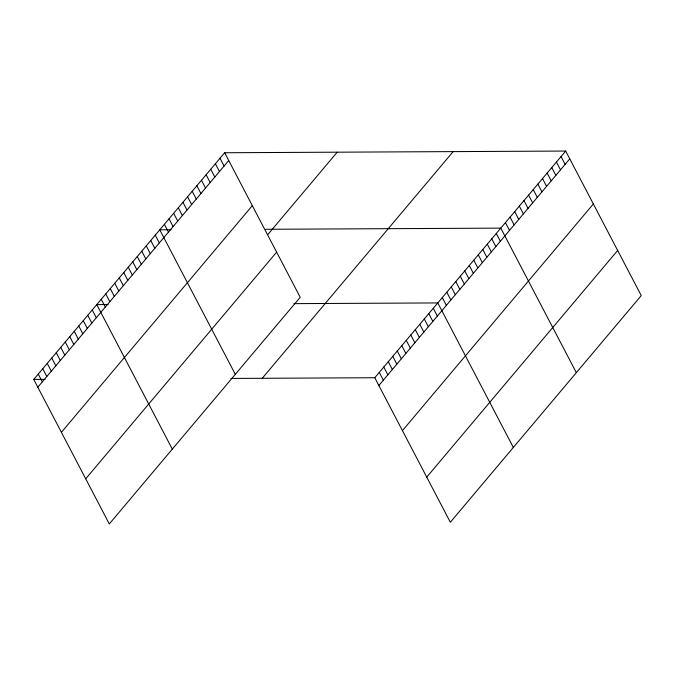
<?xml version="1.0" encoding="UTF-8"?>
<svg xmlns="http://www.w3.org/2000/svg" width="675" height="675" viewBox="0 0 675 675"><rect width="100%" height="100%" fill="white"/><g stroke="black" fill="none" stroke-linecap="round" stroke-linejoin="round"><path stroke-width="1.01" d="M224.665 152.744L300.215 297.27L109.308 523.943L33.75 379.418L224.665 152.744L565.692 151.057L641.25 295.582L450.335 522.256L374.785 377.73L230.951 378.439M37.817 387.197L228.732 160.523M61.408 432.321L252.323 205.647M267.789 234.596L337.205 152.187M85.717 478.82L276.632 252.146M262.238 378.287L453.153 151.613M374.785 377.73L565.692 151.057M378.852 385.518L569.767 158.844M402.443 430.642L593.35 203.968M426.743 477.132L617.659 250.459M171.104 229.753L159.756 229.812L235.305 374.338M265.672 229.289L500.782 228.125L576.34 372.651M108.101 304.56L96.753 304.611L172.311 449.137M293.954 303.64L437.78 302.932L513.337 447.458M33.75 379.418L45.098 379.358M561.06 156.566L565.127 164.346M556.419 162.068L560.495 169.855M551.787 167.577L555.854 175.357M547.147 173.078L551.213 180.858M542.514 178.58L546.581 186.368M537.874 184.089L541.941 191.869M533.242 189.591L537.308 197.378M528.601 195.1L532.668 202.88M523.969 200.602L528.036 208.389M519.328 206.111L523.395 213.891M514.696 211.613L518.763 219.4M510.055 217.122L514.122 224.902M505.423 222.623L509.49 230.403M496.285 233.474L500.352 241.253M491.78 238.815L495.855 246.594M487.282 244.156L491.349 251.944M482.785 249.497L486.852 257.285M478.28 254.846L482.355 262.626M473.782 260.187L477.849 267.967M469.285 265.528L473.352 273.316M464.78 270.869L468.855 278.657M460.282 276.218L464.349 283.998M455.785 281.559L459.852 289.339M451.28 286.9L455.355 294.688M446.782 292.241L450.849 300.029M442.285 297.591L446.352 305.37M433.282 308.273L437.349 316.06M428.785 313.613L432.852 321.401M424.28 318.963L428.355 326.742M419.782 324.304L423.849 332.083M415.285 329.645L419.352 337.433M410.78 334.986L414.855 342.773M406.282 340.335L410.349 348.114M401.785 345.676L405.852 353.455M397.28 351.017L401.355 358.805M392.782 356.358L396.849 364.146M388.285 361.707L392.352 369.487M383.78 367.048L387.855 374.827M379.282 372.389L383.349 380.177M220.025 158.245L224.092 166.033M215.393 163.755L219.459 171.534M210.752 169.256L214.819 177.044M206.12 174.766L210.187 182.545M201.479 180.267L205.546 188.047M196.847 185.768L200.914 193.556M192.206 191.278L196.273 199.057M187.574 196.779L191.641 204.567M182.933 202.289L187 210.068M178.301 207.79L182.368 215.578M173.661 213.3L177.727 221.079M169.028 218.801L173.095 226.589M164.388 224.311L168.455 232.09M155.25 235.153L159.325 242.941M150.753 240.494L154.82 248.282M146.256 245.843L150.322 253.623M141.75 251.184L145.825 258.964M137.253 256.525L141.32 264.313M132.756 261.866L136.822 269.654M128.25 267.216L132.317 274.995M123.753 272.557L127.82 280.336M119.256 277.898L123.322 285.685M114.75 283.238L118.817 291.026M110.253 288.588L114.32 296.367M105.747 293.929L109.822 301.708M101.25 299.27L105.317 307.058M92.247 309.96L96.322 317.739M87.75 315.301L91.817 323.08M83.253 320.642L87.32 328.43M78.747 325.983L82.822 333.771M74.25 331.332L78.317 339.112M69.753 336.673L73.82 344.452M65.247 342.014L69.322 349.802M60.75 347.355L64.817 355.143M56.253 352.704L60.32 360.484M51.747 358.045L55.822 365.825M47.25 363.386L51.317 371.174M42.753 368.727L46.82 376.515M38.247 374.077L42.322 381.856"/></g></svg>
